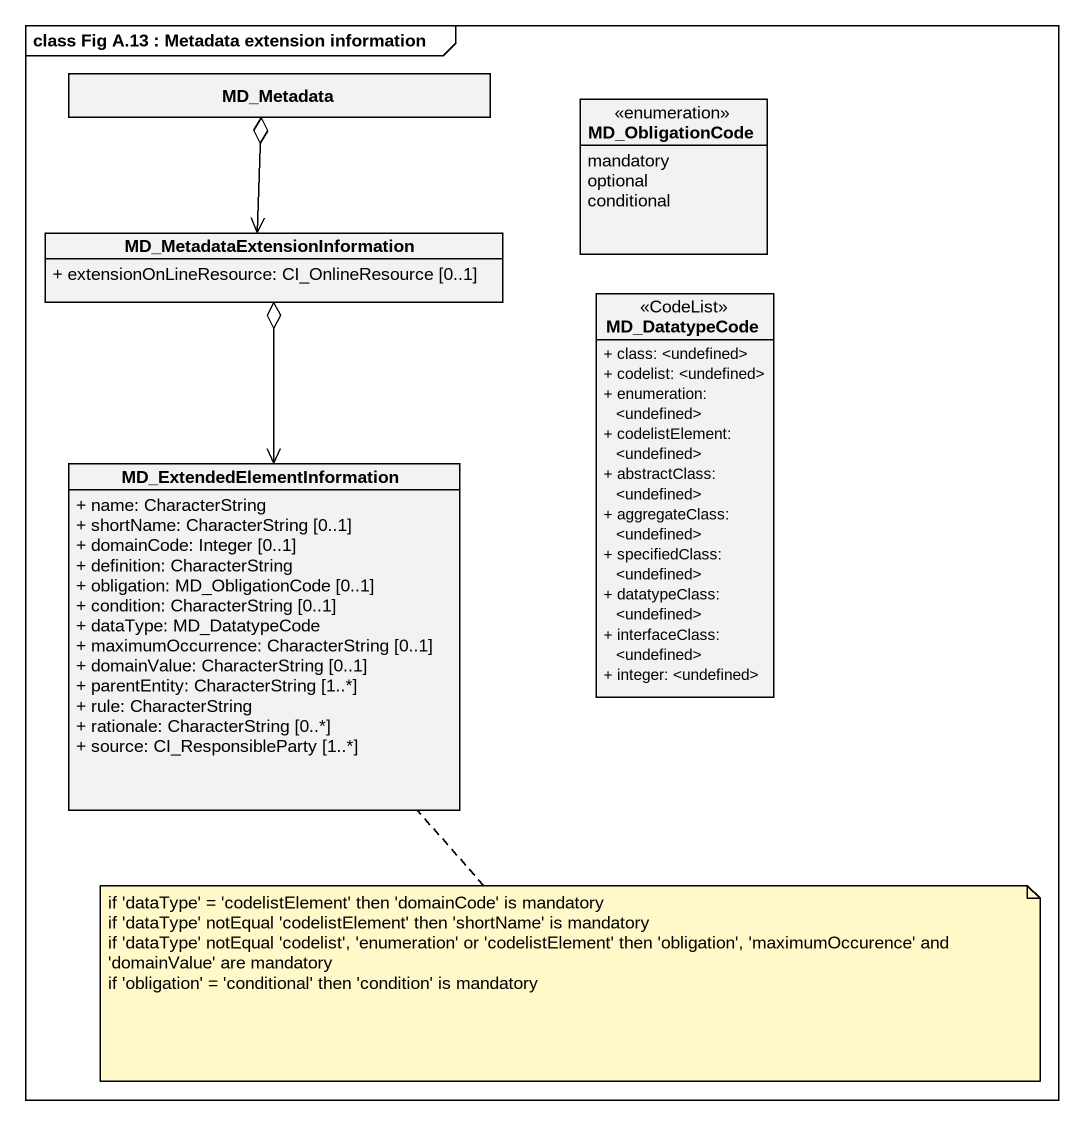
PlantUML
@startuml
mainframe class Fig A.13 : Metadata extension information
hide circle
hide empty members
skinparam classAttributeIconSize 0
class MD_Metadata
enum MD_ObligationCode {
  mandatory
  optional
  conditional
}
class "MD_MetadataExtensionInformation" as MD_MetadataExtensionInformat {
  + extensionOnLineResource: CI_OnlineResource [0..1]
}
class MD_DatatypeCode <<CodeList>> {
  + class: <undefined>
  + codelist: <undefined>
  + enumeration: <undefined>
  + codelistElement: <undefined>
  + abstractClass: <undefined>
  + aggregateClass: <undefined>
  + specifiedClass: <undefined>
  + datatypeClass: <undefined>
  + interfaceClass: <undefined>
  + integer: <undefined>
}
class "MD_ExtendedElementInformation" as MD_ExtendedElementInformatio {
  + name: CharacterString
  + shortName: CharacterString [0..1]
  + domainCode: Integer [0..1]
  + definition: CharacterString
  + obligation: MD_ObligationCode [0..1]
  + condition: CharacterString [0..1]
  + dataType: MD_DatatypeCode
  + maximumOccurrence: CharacterString [0..1]
  + domainValue: CharacterString [0..1]
  + parentEntity: CharacterString [1..*]
  + rule: CharacterString
  + rationale: CharacterString [0..*]
  + source: CI_ResponsibleParty [1..*]
}
MD_Metadata o--> MD_MetadataExtensionInformat
MD_ExtendedElementInformatio <-up-o MD_MetadataExtensionInformat
note bottom of MD_ExtendedElementInformatio
  if 'dataType' = 'codelistElement' then 'domainCode' is mandatory
  if 'dataType' notEqual 'codelistElement' then 'shortName' is mandatory
  if 'dataType' notEqual 'codelist', 'enumeration' or 'codelistElement' then 'obligation', 'maximumOccurence' and 'domainValue' are mandatory
  if 'obligation' = 'conditional' then 'condition' is mandatory
end note
@enduml
